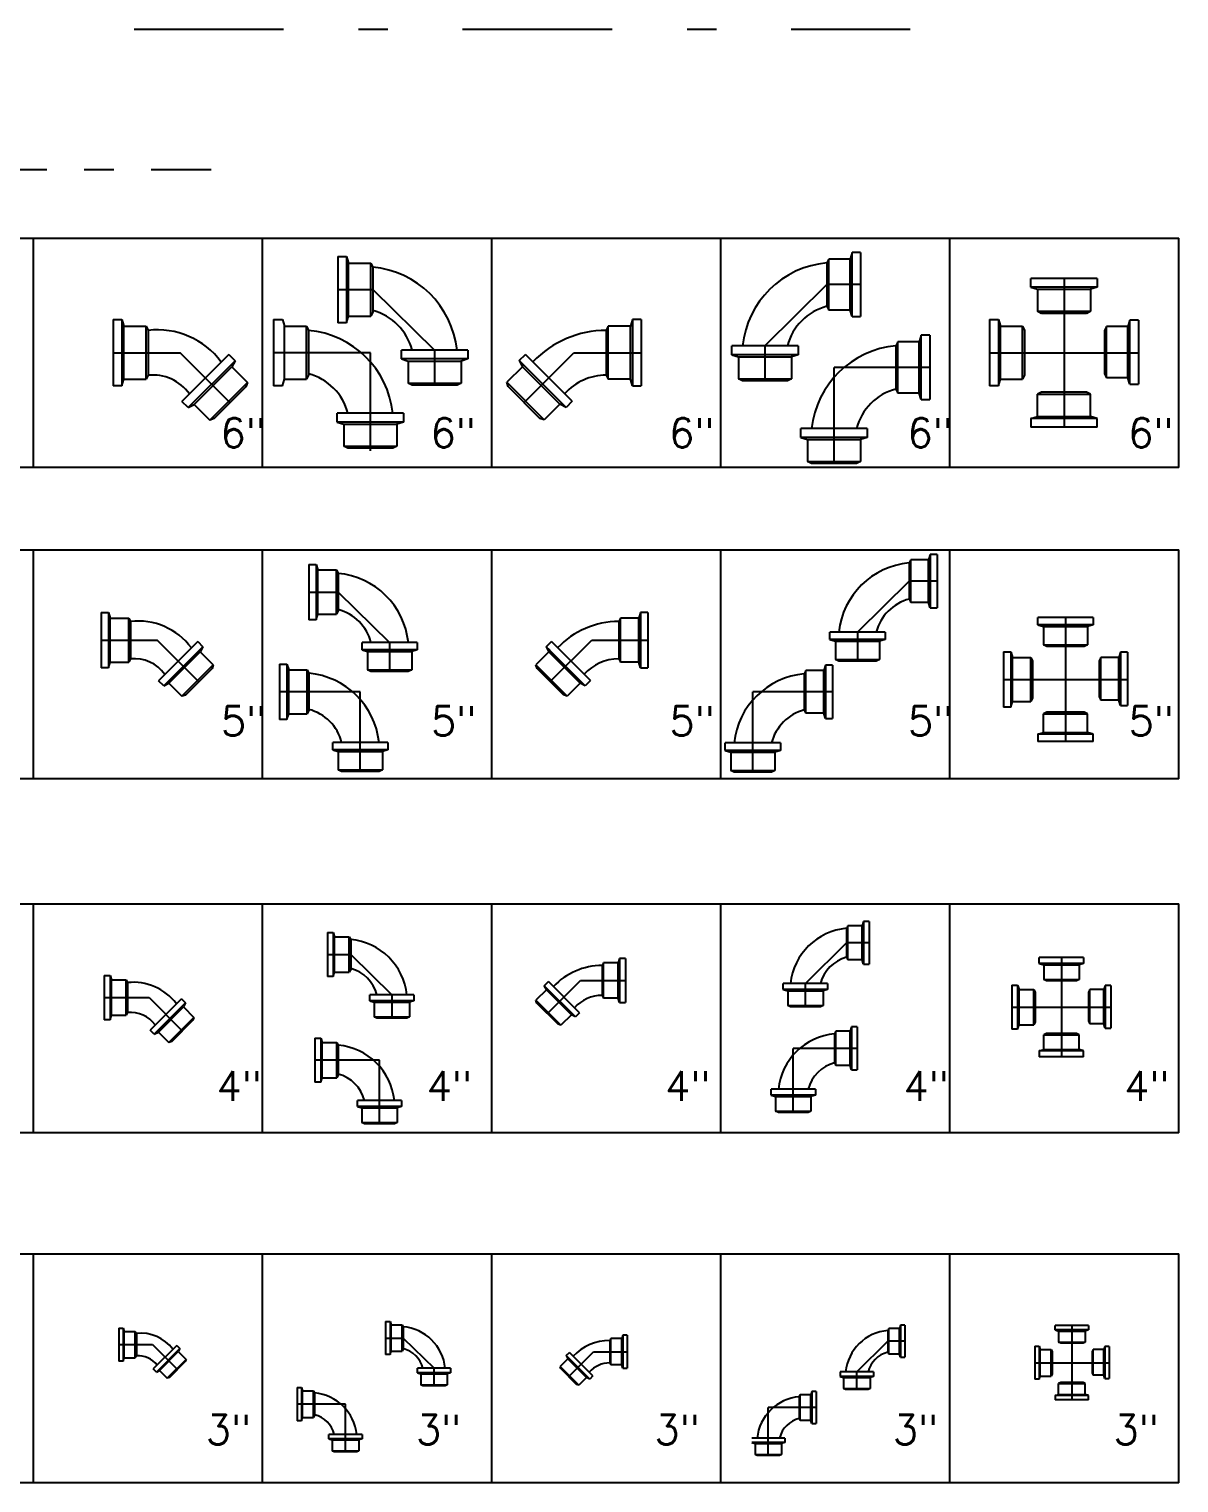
# Model space of a CAD drawing. Extents: x 530.3 to 538.4, y 765.8 to 776.
# Drawn here: x 534.541 to 538.447, y 771.044 to 775.981 of the extents above; entities that cross this region are included whole.
import ezdxf

# ---------------------------------------------------------------- set-up
doc = ezdxf.new("R2010")
doc.units = 0
for name, pattern in [('CENTERX2', [4, 2.5, -0.5, 0.5, -0.5]), ('DASHDOTX2', [50.8, 25.4, -12.7, 0, -12.7]), ('DASHED2', [0.375, 0.25, -0.125])]:
    doc.linetypes.add(name, pattern=pattern)
for name, color, linetype in [('00', 7, 'CONTINUOUS'), ('EJEX2', 41, 'CENTERX2'), ('S_V_BAJ_', 8, 'DASHED2'), ('TUBO', 122, 'CONTINUOUS')]:
    doc.layers.add(name, color=color, linetype=linetype)
doc.styles.add('ROMANS', font='romans')

msp = doc.modelspace()

# ---------------------------------------------------------------- linework, layer by layer
at = {"layer": 'EJEX2', "linetype": 'DASHDOTX2', "ltscale": 0.02}
for p, q in [((534.898, 775.981), (537.534, 775.981)), ((538.0565, 775.1343), (538.0565, 774.6289)), ((535.5898, 775.0961), (535.7086, 775.0961)), ((535.7086, 775.0961), (535.9186, 774.8906)), ((537.2508, 775.1131), (537.0408, 774.905)), ((537.3657, 775.1131), (537.2508, 775.1131)), ((534.8268, 774.8816), (535.0556, 774.8816)), ((535.0547, 774.8816), (535.2242, 774.7121)), ((535.7005, 774.8816), (535.3717, 774.8816)), ((535.7005, 774.5486), (535.7005, 774.8816)), ((535.9186, 774.8906), (535.9186, 774.7718)), ((536.2227, 774.7128), (536.3916, 774.8816)), ((536.3916, 774.8816), (536.6204, 774.8816)), ((537.0408, 774.905), (537.0408, 774.7862)), ((537.8038, 774.8816), (538.3092, 774.8816)), ((537.6004, 774.832), (537.2755, 774.832)), ((537.2755, 774.5121), (537.2755, 774.832)), ((537.5302, 774.1064), (537.3552, 773.9331)), ((537.6259, 774.1064), (537.5302, 774.1064)), ((535.492, 774.069), (535.591, 774.069)), ((535.591, 774.069), (535.766, 773.8977)), ((538.0613, 773.9829), (538.0613, 773.5618)), ((534.7866, 773.9055), (534.9773, 773.9055)), ((534.9765, 773.9055), (535.1178, 773.7643)), ((535.766, 773.8977), (535.766, 773.7987)), ((536.3116, 773.7648), (536.4523, 773.9055)), ((536.4523, 773.9055), (536.6429, 773.9055)), ((537.3552, 773.9331), (537.3552, 773.8341)), ((537.8507, 773.7723), (538.2719, 773.7723)), ((535.6664, 773.7299), (535.3924, 773.7299)), ((535.6664, 773.4596), (535.6664, 773.7299)), ((537.2701, 773.7299), (536.9994, 773.7299)), ((536.9994, 773.4632), (536.9994, 773.7299)), ((537.318, 772.8779), (537.178, 772.7392)), ((537.3946, 772.8779), (537.318, 772.8779)), ((535.5545, 772.8379), (535.6337, 772.8379)), ((535.6337, 772.8379), (535.7737, 772.7009)), ((538.0474, 772.8275), (538.0474, 772.4906)), ((536.302, 772.6373), (536.4146, 772.7498)), ((536.4146, 772.7498), (536.5671, 772.7498)), ((537.178, 772.66), (537.178, 772.7392)), ((534.7969, 772.6918), (534.9494, 772.6918)), ((534.9488, 772.6918), (535.0618, 772.5787)), ((535.7737, 772.7009), (535.7737, 772.6217)), ((537.8789, 772.6591), (538.2159, 772.6591)), ((537.3536, 772.5194), (537.137, 772.5194)), ((537.137, 772.3015), (537.137, 772.5194)), ((535.7314, 772.4795), (535.5122, 772.4795)), ((535.7314, 772.2632), (535.7314, 772.4795)), ((538.0831, 771.578), (538.0831, 771.3253)), ((535.7524, 771.5357), (535.8118, 771.5357)), ((535.8118, 771.5357), (535.9168, 771.433)), ((537.3528, 771.4205), (537.4578, 771.5245)), ((537.5152, 771.5245), (537.4578, 771.5245)), ((534.8464, 771.5132), (534.9608, 771.5132)), ((534.9603, 771.5132), (535.0451, 771.4285)), ((536.3742, 771.4047), (536.4586, 771.4891)), ((536.4586, 771.4891), (536.573, 771.4891)), ((535.9168, 771.3736), (535.9168, 771.433)), ((537.3528, 771.3611), (537.3528, 771.4205)), ((537.9567, 771.4516), (538.2094, 771.4516)), ((535.6162, 771.3109), (535.4518, 771.3109)), ((535.6162, 771.1487), (535.6162, 771.3109)), ((537.0521, 771.1362), (537.0521, 771.2996)), ((537.2146, 771.2996), (537.0521, 771.2996))]:
    msp.add_line(p, q, dxfattribs=at)
at = {"layer": 'EJEX2', "linetype": 'DASHDOTX2', "ltscale": 0.01}
msp.add_line((532.524, 775.504), (535.1601, 775.504), dxfattribs=at)
at = {"layer": 'S_V_BAJ_', "linetype": 'BYBLOCK', "ltscale": 0.36}
for p, q in [((531.4446, 775.2706), (538.4466, 775.2706)), ((534.5566, 774.4926), (534.5566, 775.2706)), ((535.3346, 774.4926), (535.3346, 775.2706)), ((536.1126, 774.4926), (536.1126, 775.2706)), ((536.8906, 774.4926), (536.8906, 775.2706)), ((537.6686, 774.4926), (537.6686, 775.2706)), ((538.4466, 774.4926), (538.4466, 775.2706)), ((538.4466, 774.4926), (531.4446, 774.4926)), ((531.4446, 774.2126), (538.4466, 774.2126)), ((534.5566, 773.4346), (534.5566, 774.2126)), ((535.3346, 773.4346), (535.3346, 774.2126)), ((536.1126, 773.4346), (536.1126, 774.2126)), ((536.8906, 773.4346), (536.8906, 774.2126)), ((537.6686, 773.4346), (537.6686, 774.2126)), ((538.4466, 773.4346), (538.4466, 774.2126)), ((538.4466, 773.4346), (531.4446, 773.4346)), ((531.4446, 773.0106), (538.4466, 773.0106)), ((534.5566, 772.2326), (534.5566, 773.0106)), ((535.3346, 772.2326), (535.3346, 773.0106)), ((536.1126, 772.2326), (536.1126, 773.0106)), ((536.8906, 772.2326), (536.8906, 773.0106)), ((537.6686, 772.2326), (537.6686, 773.0106)), ((538.4466, 772.2326), (538.4466, 773.0106)), ((538.4466, 772.2326), (531.4446, 772.2326)), ((531.4446, 771.8216), (538.4466, 771.8216)), ((534.5566, 771.0436), (534.5566, 771.8216)), ((535.3346, 771.0436), (535.3346, 771.8216)), ((536.1126, 771.0436), (536.1126, 771.8216)), ((536.8906, 771.0436), (536.8906, 771.8216)), ((537.6686, 771.0436), (537.6686, 771.8216)), ((538.4466, 771.0436), (538.4466, 771.8216)), ((538.4466, 771.0436), (531.4446, 771.0436))]:
    msp.add_line(p, q, dxfattribs=at)
at = {"layer": 'TUBO', "linetype": 'BYBLOCK', "ltscale": 0.36}
for p, q in [((535.5898, 775.2086), (535.6198, 775.2086)), ((535.5898, 775.2086), (535.5898, 774.9836)), ((535.6198, 775.2086), (535.6198, 774.9836)), ((535.6198, 775.2086), (535.6267, 775.1861)), ((535.6267, 775.1861), (535.7017, 775.1861)), ((535.6267, 775.0061), (535.6267, 775.1861)), ((535.7017, 775.1861), (535.7086, 775.1723)), ((535.7017, 775.0061), (535.7017, 775.1861)), ((537.2575, 775.2001), (537.2508, 775.1868)), ((537.2508, 775.1868), (537.2508, 775.0394)), ((537.33, 775.2001), (537.2575, 775.2001)), ((537.2575, 775.026), (537.2575, 775.2001)), ((537.3367, 775.2219), (537.33, 775.2001)), ((537.33, 775.026), (537.33, 775.2001)), ((537.3357, 775.2219), (537.3357, 775.0043)), ((537.3657, 775.2219), (537.3367, 775.2219)), ((537.3657, 775.2219), (537.3657, 775.0043)), ((535.7086, 775.1723), (535.7086, 775.0199)), ((537.944, 775.1043), (537.944, 775.1343)), ((538.169, 775.1343), (537.944, 775.1343)), ((538.169, 775.1343), (538.169, 775.1043)), ((538.169, 775.1043), (537.944, 775.1043)), ((537.944, 775.1043), (537.9665, 775.0974)), ((537.9665, 775.0974), (538.1465, 775.0974)), ((537.9665, 775.0974), (537.9665, 775.0224)), ((538.169, 775.1043), (538.1465, 775.0974)), ((538.1465, 775.0974), (538.1465, 775.0224)), ((537.2508, 775.0394), (537.2575, 775.026)), ((537.33, 775.026), (537.2575, 775.026)), ((537.3367, 775.0043), (537.33, 775.026)), ((534.8268, 774.9941), (534.8268, 774.7691)), ((534.8268, 774.9941), (534.8568, 774.9941)), ((534.8568, 774.9941), (534.8568, 774.7691)), ((534.8568, 774.9941), (534.8637, 774.9716)), ((535.3717, 774.9941), (535.4017, 774.9941)), ((535.3717, 774.9941), (535.3717, 774.7691)), ((535.4017, 774.9941), (535.4086, 774.9716)), ((535.6198, 774.9836), (535.5898, 774.9836)), ((535.6198, 774.9836), (535.6267, 775.0061)), ((535.6267, 775.0061), (535.7017, 775.0061)), ((535.7086, 775.0199), (535.7017, 775.0061)), ((536.5904, 774.9941), (536.5835, 774.9716)), ((536.5904, 774.9941), (536.5904, 774.7691)), ((536.6204, 774.9941), (536.5904, 774.9941)), ((536.6204, 774.9941), (536.6204, 774.7691)), ((537.3367, 775.0043), (537.3657, 775.0043)), ((537.8038, 774.9941), (537.8038, 774.7691)), ((537.8038, 774.9941), (537.8338, 774.9941)), ((537.8338, 774.9941), (537.8338, 774.7691)), ((537.8338, 774.9941), (537.8407, 774.9716)), ((537.9665, 775.0224), (538.1465, 775.0224)), ((537.9803, 775.0155), (537.9665, 775.0224)), ((538.1327, 775.0155), (537.9803, 775.0155)), ((538.1465, 775.0224), (538.1327, 775.0155)), ((538.2802, 774.9929), (538.2735, 774.9712)), ((538.2792, 774.9929), (538.2792, 774.7753)), ((538.3092, 774.9929), (538.2802, 774.9929)), ((538.3092, 774.9929), (538.3092, 774.7753)), ((534.8637, 774.7916), (534.8637, 774.9716)), ((534.8637, 774.9716), (534.9387, 774.9716)), ((534.9387, 774.7916), (534.9387, 774.9716)), ((534.9387, 774.9716), (534.9456, 774.9578)), ((534.9456, 774.9578), (534.9456, 774.8054)), ((535.4086, 774.9716), (535.4836, 774.9716)), ((535.4086, 774.7916), (535.4086, 774.9716)), ((535.4836, 774.9716), (535.4905, 774.9578)), ((535.4836, 774.7916), (535.4836, 774.9716)), ((535.4905, 774.9578), (535.4905, 774.8054)), ((536.5085, 774.9716), (536.5016, 774.9578)), ((536.5016, 774.9578), (536.5016, 774.8054)), ((536.5085, 774.7916), (536.5085, 774.9716)), ((536.5835, 774.9716), (536.5085, 774.9716)), ((536.5835, 774.7916), (536.5835, 774.9716)), ((537.5714, 774.9409), (537.5647, 774.9191)), ((537.5704, 774.9409), (537.5704, 774.7232)), ((537.6004, 774.9409), (537.5714, 774.9409)), ((537.6004, 774.9409), (537.6004, 774.7232)), ((537.8407, 774.7916), (537.8407, 774.9716)), ((537.8407, 774.9716), (537.9157, 774.9716)), ((537.9157, 774.7916), (537.9157, 774.9716)), ((537.9157, 774.9716), (537.9226, 774.9578)), ((537.9226, 774.9578), (537.9226, 774.8054)), ((538.201, 774.9712), (538.1943, 774.9578)), ((538.1943, 774.9578), (538.1943, 774.8104)), ((538.201, 774.7971), (538.201, 774.9712)), ((538.2735, 774.9712), (538.201, 774.9712)), ((538.2735, 774.7971), (538.2735, 774.9712)), ((535.8061, 774.8606), (535.8061, 774.8906)), ((536.0311, 774.8906), (535.8061, 774.8906)), ((536.0311, 774.8906), (536.0311, 774.8606)), ((536.9283, 774.875), (536.9283, 774.905)), ((537.1533, 774.905), (536.9283, 774.905)), ((537.1533, 774.905), (537.1533, 774.875)), ((537.4922, 774.9191), (537.4855, 774.9057)), ((537.4855, 774.9057), (537.4855, 774.7583)), ((537.5647, 774.9191), (537.4922, 774.9191)), ((537.4922, 774.745), (537.4922, 774.9191)), ((537.5647, 774.745), (537.5647, 774.9191)), ((535.2197, 774.876), (535.0602, 774.7165)), ((535.241, 774.8548), (535.0814, 774.6953)), ((535.1023, 774.7063), (535.2299, 774.8339)), ((535.2197, 774.876), (535.241, 774.8548)), ((535.241, 774.8548), (535.2299, 774.8339)), ((535.2299, 774.8339), (535.2831, 774.7808)), ((536.0311, 774.8606), (535.8061, 774.8606)), ((535.8061, 774.8606), (535.8286, 774.8537)), ((535.8286, 774.8537), (535.8286, 774.7787)), ((535.8286, 774.8537), (536.0086, 774.8537)), ((536.0311, 774.8606), (536.0086, 774.8537)), ((536.0086, 774.8537), (536.0086, 774.7787)), ((536.217, 774.8343), (536.164, 774.7813)), ((536.206, 774.8551), (536.2272, 774.8763)), ((536.3651, 774.696), (536.206, 774.8551)), ((536.206, 774.8551), (536.217, 774.8343)), ((536.217, 774.8343), (536.3443, 774.707)), ((536.3863, 774.7172), (536.2272, 774.8763)), ((537.1533, 774.875), (536.9283, 774.875)), ((536.9283, 774.875), (536.9508, 774.8681)), ((536.9508, 774.8681), (536.9508, 774.7931)), ((536.9508, 774.8681), (537.1308, 774.8681)), ((537.1533, 774.875), (537.1308, 774.8681)), ((537.1308, 774.8681), (537.1308, 774.7931)), ((534.8568, 774.7691), (534.8637, 774.7916)), ((534.8637, 774.7916), (534.9387, 774.7916)), ((534.9456, 774.8054), (534.9387, 774.7916)), ((535.1555, 774.6531), (535.2831, 774.7808)), ((535.2831, 774.7808), (535.2782, 774.7661)), ((535.4017, 774.7691), (535.4086, 774.7916)), ((535.4086, 774.7916), (535.4836, 774.7916)), ((535.4905, 774.8054), (535.4836, 774.7916)), ((535.8424, 774.7718), (535.8286, 774.7787)), ((535.8286, 774.7787), (536.0086, 774.7787)), ((536.0086, 774.7787), (535.9948, 774.7718)), ((536.164, 774.7813), (536.2913, 774.654)), ((536.1689, 774.7666), (536.164, 774.7813)), ((536.5016, 774.8054), (536.5085, 774.7916)), ((536.5835, 774.7916), (536.5085, 774.7916)), ((536.5904, 774.7691), (536.5835, 774.7916)), ((536.9646, 774.7862), (536.9508, 774.7931)), ((536.9508, 774.7931), (537.1308, 774.7931)), ((537.117, 774.7862), (536.9646, 774.7862)), ((537.1308, 774.7931), (537.117, 774.7862)), ((537.8338, 774.7691), (537.8407, 774.7916)), ((537.8407, 774.7916), (537.9157, 774.7916)), ((537.9226, 774.8054), (537.9157, 774.7916)), ((538.1943, 774.8104), (538.201, 774.7971)), ((538.2735, 774.7971), (538.201, 774.7971)), ((538.2802, 774.7753), (538.2735, 774.7971)), ((534.8568, 774.7691), (534.8268, 774.7691)), ((535.2782, 774.7661), (535.1702, 774.658)), ((535.4017, 774.7691), (535.3717, 774.7691)), ((535.9948, 774.7718), (535.8424, 774.7718)), ((536.2766, 774.6589), (536.1689, 774.7666)), ((536.5904, 774.7691), (536.6204, 774.7691)), ((537.4855, 774.7583), (537.4922, 774.745)), ((537.5647, 774.745), (537.4922, 774.745)), ((537.5714, 774.7232), (537.5647, 774.745)), ((537.8338, 774.7691), (537.8038, 774.7691)), ((537.9803, 774.7477), (537.9665, 774.7408)), ((537.9665, 774.6658), (537.9665, 774.7408)), ((537.9665, 774.7408), (538.1465, 774.7408)), ((538.1327, 774.7477), (537.9803, 774.7477)), ((538.1465, 774.7408), (538.1327, 774.7477)), ((538.1465, 774.6658), (538.1465, 774.7408)), ((538.2802, 774.7753), (538.3092, 774.7753)), ((535.0815, 774.6953), (535.0602, 774.7165)), ((535.0815, 774.6953), (535.1023, 774.7063)), ((535.1023, 774.7063), (535.1555, 774.6531)), ((536.3443, 774.707), (536.2913, 774.654)), ((536.3651, 774.696), (536.3443, 774.707)), ((536.3863, 774.7172), (536.3651, 774.696)), ((537.5714, 774.7232), (537.6004, 774.7232)), ((535.1702, 774.658), (535.1555, 774.6531)), ((535.813, 774.6761), (535.588, 774.6761)), ((535.588, 774.6461), (535.588, 774.6761)), ((535.813, 774.6461), (535.588, 774.6461)), ((535.588, 774.6461), (535.6105, 774.6392)), ((535.6105, 774.6392), (535.7905, 774.6392)), ((535.6105, 774.6392), (535.6105, 774.5642)), ((535.813, 774.6461), (535.7905, 774.6392)), ((535.7905, 774.6392), (535.7905, 774.5642)), ((535.813, 774.6761), (535.813, 774.6461)), ((536.2913, 774.654), (536.2766, 774.6589)), ((537.944, 774.6589), (537.9665, 774.6658)), ((538.169, 774.6589), (537.944, 774.6589)), ((537.944, 774.6589), (537.944, 774.6289)), ((537.9665, 774.6658), (538.1465, 774.6658)), ((538.169, 774.6589), (538.1465, 774.6658)), ((538.169, 774.6289), (538.169, 774.6589)), ((537.388, 774.624), (537.163, 774.624)), ((537.163, 774.594), (537.163, 774.624)), ((537.388, 774.594), (537.163, 774.594)), ((537.163, 774.594), (537.1855, 774.5871)), ((537.1855, 774.5871), (537.3655, 774.5871)), ((537.1855, 774.5871), (537.1855, 774.5121)), ((537.388, 774.594), (537.3655, 774.5871)), ((537.3655, 774.5871), (537.3655, 774.5121)), ((537.388, 774.624), (537.388, 774.594)), ((538.169, 774.6289), (537.944, 774.6289)), ((535.6105, 774.5642), (535.7905, 774.5642)), ((535.6243, 774.5573), (535.6105, 774.5642)), ((535.7767, 774.5573), (535.6243, 774.5573)), ((535.7905, 774.5642), (535.7767, 774.5573)), ((537.1855, 774.5121), (537.3655, 774.5121)), ((537.1993, 774.5052), (537.1855, 774.5121)), ((537.3517, 774.5052), (537.1993, 774.5052)), ((537.3655, 774.5121), (537.3517, 774.5052)), ((537.6018, 774.1971), (537.5962, 774.179)), ((537.6018, 774.1971), (537.6018, 774.0158)), ((537.6259, 774.1971), (537.6018, 774.1971)), ((537.6018, 774.1971), (537.6018, 774.179)), ((537.6259, 774.1971), (537.6259, 774.0158)), ((535.492, 774.1627), (535.517, 774.1627)), ((535.492, 774.1627), (535.492, 773.9752)), ((535.517, 774.1627), (535.517, 773.9752)), ((535.517, 774.1627), (535.517, 774.144)), ((535.517, 774.1627), (535.5227, 774.144)), ((535.5227, 773.994), (535.5227, 774.144)), ((535.5227, 774.144), (535.5852, 774.144)), ((535.5852, 773.994), (535.5852, 774.144)), ((535.5852, 774.144), (535.591, 774.1325)), ((537.5357, 774.179), (537.5302, 774.1679)), ((537.5302, 774.1679), (537.5302, 774.045)), ((537.5962, 774.179), (537.5357, 774.179)), ((537.5357, 774.0339), (537.5357, 774.179)), ((537.5962, 774.0339), (537.5962, 774.179)), ((535.591, 774.1325), (535.591, 774.0055)), ((537.5302, 774.045), (537.5357, 774.0339)), ((534.7866, 773.9993), (534.7866, 773.8118)), ((534.7866, 773.9993), (534.8116, 773.9993)), ((534.8116, 773.9993), (534.8116, 773.8118)), ((534.8116, 773.9993), (534.8174, 773.9805)), ((534.8116, 773.9993), (534.8116, 773.9805)), ((535.517, 773.994), (535.517, 773.9752)), ((535.517, 773.9752), (535.5227, 773.994)), ((535.5227, 773.994), (535.5852, 773.994)), ((535.591, 774.0055), (535.5852, 773.994)), ((536.6179, 773.9993), (536.6122, 773.9805)), ((536.6179, 773.9993), (536.6179, 773.8118)), ((536.6179, 773.9993), (536.6179, 773.9805)), ((536.6429, 773.9993), (536.6179, 773.9993)), ((536.6429, 773.9993), (536.6429, 773.8118)), ((537.5962, 774.0339), (537.5357, 774.0339)), ((537.6018, 774.0158), (537.5962, 774.0339)), ((537.6018, 774.0339), (537.6018, 774.0158)), ((537.6018, 774.0158), (537.6259, 774.0158)), ((534.8174, 773.8305), (534.8174, 773.9805)), ((534.8174, 773.9805), (534.8799, 773.9805)), ((534.8799, 773.8305), (534.8799, 773.9805)), ((534.8799, 773.9805), (534.8856, 773.969)), ((534.8856, 773.969), (534.8856, 773.842)), ((535.517, 773.9752), (535.492, 773.9752)), ((536.5497, 773.9805), (536.5439, 773.969)), ((536.5439, 773.969), (536.5439, 773.842)), ((536.5497, 773.8305), (536.5497, 773.9805)), ((536.6122, 773.9805), (536.5497, 773.9805)), ((536.6122, 773.8305), (536.6122, 773.9805)), ((538.1551, 773.9829), (537.9676, 773.9829)), ((537.9676, 773.9579), (537.9676, 773.9829)), ((537.9676, 773.9579), (537.9863, 773.9522)), ((537.9863, 773.9579), (537.9676, 773.9579)), ((538.1551, 773.9579), (537.9676, 773.9579)), ((537.9863, 773.9522), (537.9863, 773.8897)), ((537.9863, 773.9522), (538.1363, 773.9522)), ((538.1551, 773.9579), (538.1363, 773.9522)), ((538.1551, 773.9579), (538.1363, 773.9579)), ((538.1363, 773.9522), (538.1363, 773.8897)), ((538.1551, 773.9829), (538.1551, 773.9579)), ((535.1141, 773.9009), (534.9812, 773.768)), ((535.1141, 773.9009), (535.1318, 773.8832)), ((535.6722, 773.8727), (535.6722, 773.8977)), ((535.8597, 773.8977), (535.6722, 773.8977)), ((535.8597, 773.8977), (535.8597, 773.8727)), ((536.2976, 773.8834), (536.3153, 773.9011)), ((536.4478, 773.7685), (536.3153, 773.9011)), ((537.4489, 773.9331), (537.2614, 773.9331)), ((537.2614, 773.9081), (537.2614, 773.9331)), ((537.4489, 773.9081), (537.2614, 773.9081)), ((537.2614, 773.9081), (537.2802, 773.9023)), ((537.2802, 773.9081), (537.2614, 773.9081)), ((537.2802, 773.9023), (537.2802, 773.8398)), ((537.2802, 773.9023), (537.4302, 773.9023)), ((537.4489, 773.9081), (537.4302, 773.9023)), ((537.4489, 773.9081), (537.4302, 773.9081)), ((537.4302, 773.9023), (537.4302, 773.8398)), ((537.4489, 773.9331), (537.4489, 773.9081)), ((537.9978, 773.8839), (537.9863, 773.8897)), ((537.9863, 773.8897), (538.1363, 773.8897)), ((538.1363, 773.8897), (538.1248, 773.8839)), ((534.8856, 773.842), (534.8799, 773.8305)), ((534.9989, 773.7502), (535.1318, 773.8832)), ((535.0162, 773.7595), (535.1226, 773.8658)), ((535.1318, 773.8832), (535.1226, 773.8658)), ((535.1226, 773.8658), (535.1669, 773.8215)), ((535.6722, 773.8727), (535.691, 773.8669)), ((535.691, 773.8727), (535.6722, 773.8727)), ((535.8597, 773.8727), (535.6722, 773.8727)), ((535.691, 773.8669), (535.691, 773.8044)), ((535.691, 773.8669), (535.841, 773.8669)), ((535.8597, 773.8727), (535.841, 773.8669)), ((535.8597, 773.8727), (535.841, 773.8727)), ((535.841, 773.8669), (535.841, 773.8044)), ((536.3068, 773.8661), (536.2626, 773.8219)), ((536.4302, 773.7509), (536.2976, 773.8834)), ((536.3108, 773.8702), (536.2976, 773.8834)), ((536.2976, 773.8834), (536.3068, 773.8661)), ((536.3068, 773.8661), (536.4128, 773.7601)), ((536.5439, 773.842), (536.5497, 773.8305)), ((537.2802, 773.8398), (537.4302, 773.8398)), ((537.2917, 773.8341), (537.2802, 773.8398)), ((537.4302, 773.8398), (537.4187, 773.8341)), ((537.8507, 773.8661), (537.8757, 773.8661)), ((537.8507, 773.8661), (537.8507, 773.6786)), ((537.8757, 773.8661), (537.8757, 773.6786)), ((537.8757, 773.8661), (537.8757, 773.8473)), ((537.8757, 773.8661), (537.8815, 773.8473)), ((537.8815, 773.6973), (537.8815, 773.8473)), ((537.8815, 773.8473), (537.944, 773.8473)), ((537.944, 773.6973), (537.944, 773.8473)), ((537.944, 773.8473), (537.9497, 773.8358)), ((538.1248, 773.8839), (537.9978, 773.8839)), ((538.1817, 773.847), (538.1761, 773.8358)), ((538.2422, 773.847), (538.1817, 773.847)), ((538.1817, 773.7019), (538.1817, 773.847)), ((538.2477, 773.8651), (538.2422, 773.847)), ((538.2422, 773.7019), (538.2422, 773.847)), ((538.2477, 773.8651), (538.2477, 773.6838)), ((538.2719, 773.8651), (538.2477, 773.8651)), ((538.2477, 773.8651), (538.2477, 773.847)), ((538.2719, 773.8651), (538.2719, 773.6838)), ((534.8116, 773.8118), (534.7866, 773.8118)), ((534.8116, 773.8118), (534.8174, 773.8305)), ((534.8116, 773.8305), (534.8116, 773.8118)), ((534.8174, 773.8305), (534.8799, 773.8305)), ((535.0606, 773.7152), (535.1669, 773.8215)), ((535.1628, 773.8093), (535.0728, 773.7192)), ((535.1669, 773.8215), (535.1628, 773.8093)), ((535.3924, 773.8236), (535.3924, 773.6361)), ((535.3924, 773.8236), (535.4174, 773.8236)), ((535.4174, 773.8236), (535.4232, 773.8049)), ((535.4174, 773.8236), (535.4174, 773.8049)), ((535.4174, 773.8236), (535.4174, 773.6361)), ((535.4232, 773.8049), (535.4857, 773.8049)), ((535.4232, 773.6549), (535.4232, 773.8049)), ((535.4857, 773.8049), (535.4914, 773.7934)), ((535.4857, 773.6549), (535.4857, 773.8049)), ((535.4914, 773.7934), (535.4914, 773.6664)), ((535.7025, 773.7987), (535.691, 773.8044)), ((535.691, 773.8044), (535.841, 773.8044)), ((535.8295, 773.7987), (535.7025, 773.7987)), ((535.841, 773.8044), (535.8295, 773.7987)), ((536.2626, 773.8219), (536.3687, 773.7159)), ((536.2667, 773.8097), (536.2626, 773.8219)), ((536.3565, 773.7199), (536.2667, 773.8097)), ((536.6122, 773.8305), (536.5497, 773.8305)), ((536.6179, 773.8118), (536.6122, 773.8305)), ((536.6179, 773.8305), (536.6179, 773.8118)), ((536.6179, 773.8118), (536.6429, 773.8118)), ((537.1799, 773.8024), (537.1744, 773.7913)), ((537.1744, 773.7913), (537.1744, 773.6684)), ((537.2404, 773.8024), (537.1799, 773.8024)), ((537.1799, 773.6573), (537.1799, 773.8024)), ((537.246, 773.8205), (537.2404, 773.8024)), ((537.2404, 773.6573), (537.2404, 773.8024)), ((537.246, 773.8205), (537.246, 773.6392)), ((537.2701, 773.8205), (537.246, 773.8205)), ((537.246, 773.8205), (537.246, 773.8024)), ((537.2701, 773.8205), (537.2701, 773.6392)), ((537.4187, 773.8341), (537.2917, 773.8341)), ((537.9497, 773.8358), (537.9497, 773.7088)), ((538.1761, 773.8358), (538.1761, 773.713)), ((534.9989, 773.7502), (534.9812, 773.768)), ((534.9989, 773.7502), (535.0162, 773.7595)), ((535.0162, 773.7595), (535.0606, 773.7152)), ((536.4128, 773.7601), (536.3687, 773.7159)), ((536.4302, 773.7509), (536.4128, 773.7601)), ((536.4478, 773.7685), (536.4302, 773.7509)), ((535.0728, 773.7192), (535.0606, 773.7152)), ((536.3687, 773.7159), (536.3565, 773.7199)), ((537.8757, 773.6973), (537.8757, 773.6786)), ((537.8757, 773.6786), (537.8815, 773.6973)), ((537.8815, 773.6973), (537.944, 773.6973)), ((537.9497, 773.7088), (537.944, 773.6973)), ((538.1761, 773.713), (538.1817, 773.7019)), ((538.2422, 773.7019), (538.1817, 773.7019)), ((538.2477, 773.6838), (538.2422, 773.7019)), ((538.2477, 773.7019), (538.2477, 773.6838)), ((535.4174, 773.6361), (535.4232, 773.6549)), ((535.4174, 773.6549), (535.4174, 773.6361)), ((535.4232, 773.6549), (535.4857, 773.6549)), ((535.4914, 773.6664), (535.4857, 773.6549)), ((537.1744, 773.6684), (537.1799, 773.6573)), ((537.2404, 773.6573), (537.1799, 773.6573)), ((537.246, 773.6392), (537.2404, 773.6573)), ((537.246, 773.6573), (537.246, 773.6392)), ((537.8757, 773.6786), (537.8507, 773.6786)), ((537.9978, 773.6608), (537.9863, 773.655)), ((537.9863, 773.655), (538.1363, 773.655)), ((537.9863, 773.5925), (537.9863, 773.655)), ((538.1248, 773.6608), (537.9978, 773.6608)), ((538.1363, 773.655), (538.1248, 773.6608)), ((538.1363, 773.5925), (538.1363, 773.655)), ((538.2477, 773.6838), (538.2719, 773.6838)), ((535.4174, 773.6361), (535.3924, 773.6361)), ((537.246, 773.6392), (537.2701, 773.6392)), ((535.7602, 773.5586), (535.5727, 773.5586)), ((535.5727, 773.5336), (535.5727, 773.5586)), ((535.7602, 773.5586), (535.7602, 773.5336)), ((537.0931, 773.5565), (536.9056, 773.5565)), ((536.9056, 773.5315), (536.9056, 773.5565)), ((537.0931, 773.5565), (537.0931, 773.5315)), ((537.9676, 773.5868), (537.9863, 773.5925)), ((537.9863, 773.5868), (537.9676, 773.5868)), ((537.9676, 773.5868), (537.9676, 773.5618)), ((538.1551, 773.5868), (537.9676, 773.5868)), ((538.1551, 773.5618), (537.9676, 773.5618)), ((537.9863, 773.5925), (538.1363, 773.5925)), ((538.1551, 773.5868), (538.1363, 773.5925)), ((538.1551, 773.5868), (538.1363, 773.5868)), ((538.1551, 773.5618), (538.1551, 773.5868)), ((535.7602, 773.5336), (535.5727, 773.5336)), ((535.5914, 773.5336), (535.5727, 773.5336)), ((535.5727, 773.5336), (535.5914, 773.5278)), ((535.5914, 773.5278), (535.7414, 773.5278)), ((535.5914, 773.5278), (535.5914, 773.4653)), ((535.7602, 773.5336), (535.7414, 773.5336)), ((535.7602, 773.5336), (535.7414, 773.5278)), ((535.7414, 773.5278), (535.7414, 773.4653)), ((536.9056, 773.5315), (536.9244, 773.5257)), ((536.9244, 773.5315), (536.9056, 773.5315)), ((537.0931, 773.5315), (536.9056, 773.5315)), ((536.9244, 773.5257), (537.0744, 773.5257)), ((536.9244, 773.5257), (536.9244, 773.4632)), ((537.0931, 773.5315), (537.0744, 773.5257)), ((537.0931, 773.5315), (537.0744, 773.5315)), ((537.0744, 773.5257), (537.0744, 773.4632)), ((535.5914, 773.4653), (535.7414, 773.4653)), ((535.6029, 773.4596), (535.5914, 773.4653)), ((535.7299, 773.4596), (535.6029, 773.4596)), ((535.7414, 773.4653), (535.7299, 773.4596)), ((536.9359, 773.4575), (536.9244, 773.4632)), ((536.9244, 773.4632), (537.0744, 773.4632)), ((537.0629, 773.4575), (536.9359, 773.4575)), ((537.0744, 773.4632), (537.0629, 773.4575)), ((535.5545, 772.9129), (535.5745, 772.9129)), ((535.5545, 772.9129), (535.5545, 772.7629)), ((535.5745, 772.9129), (535.5745, 772.7629)), ((535.5745, 772.9129), (535.5745, 772.8979)), ((535.5745, 772.9129), (535.5791, 772.8979)), ((537.3224, 772.9359), (537.318, 772.927)), ((537.318, 772.927), (537.318, 772.8287)), ((537.3708, 772.9359), (537.3224, 772.9359)), ((537.3224, 772.8198), (537.3224, 772.9359)), ((537.3753, 772.9504), (537.3708, 772.9359)), ((537.3708, 772.8198), (537.3708, 772.9359)), ((537.3753, 772.9504), (537.3753, 772.9359)), ((537.3946, 772.9504), (537.3753, 772.9504)), ((537.3753, 772.9504), (537.3753, 772.8053)), ((537.3946, 772.9504), (537.3946, 772.8053)), ((535.5791, 772.7779), (535.5791, 772.8979)), ((535.5791, 772.8979), (535.6291, 772.8979)), ((535.6291, 772.7779), (535.6291, 772.8979)), ((535.6291, 772.8979), (535.6337, 772.8887)), ((535.6337, 772.8887), (535.6337, 772.7871)), ((536.4925, 772.8098), (536.4879, 772.8006)), ((536.5425, 772.8098), (536.4925, 772.8098)), ((536.4925, 772.6898), (536.4925, 772.8098)), ((536.5471, 772.8248), (536.5425, 772.8098)), ((536.5425, 772.6898), (536.5425, 772.8098)), ((536.5471, 772.8248), (536.5471, 772.8098)), ((536.5671, 772.8248), (536.5471, 772.8248)), ((536.5471, 772.8248), (536.5471, 772.6748)), ((536.5671, 772.8248), (536.5671, 772.6748)), ((537.318, 772.8287), (537.3224, 772.8198)), ((537.3708, 772.8198), (537.3224, 772.8198)), ((537.3753, 772.8053), (537.3708, 772.8198)), ((537.3753, 772.8198), (537.3753, 772.8053)), ((537.3753, 772.8053), (537.3946, 772.8053)), ((538.1224, 772.8275), (537.9724, 772.8275)), ((537.9724, 772.8075), (537.9724, 772.8275)), ((537.9724, 772.8075), (537.9874, 772.8029)), ((537.9874, 772.8075), (537.9724, 772.8075)), ((538.1224, 772.8075), (537.9724, 772.8075)), ((537.9874, 772.8029), (537.9874, 772.7529)), ((537.9874, 772.8029), (538.1074, 772.8029)), ((538.1224, 772.8075), (538.1074, 772.8029)), ((538.1224, 772.8075), (538.1074, 772.8075)), ((538.1074, 772.8029), (538.1074, 772.7529)), ((538.1224, 772.8275), (538.1224, 772.8075)), ((534.7969, 772.7668), (534.7969, 772.6168)), ((534.7969, 772.7668), (534.8169, 772.7668)), ((534.8169, 772.7668), (534.8215, 772.7518)), ((534.8169, 772.7668), (534.8169, 772.7518)), ((534.8169, 772.7668), (534.8169, 772.6168)), ((535.5745, 772.7629), (535.5545, 772.7629)), ((535.5745, 772.7779), (535.5745, 772.7629)), ((535.5745, 772.7629), (535.5791, 772.7779)), ((535.5791, 772.7779), (535.6291, 772.7779)), ((535.6337, 772.7871), (535.6291, 772.7779)), ((536.4879, 772.8006), (536.4879, 772.699)), ((534.8215, 772.7518), (534.8715, 772.7518)), ((534.8215, 772.6318), (534.8215, 772.7518)), ((534.8715, 772.7518), (534.8761, 772.7426)), ((534.8715, 772.6318), (534.8715, 772.7518)), ((534.8761, 772.7426), (534.8761, 772.641)), ((536.2982, 772.7183), (536.2629, 772.6829)), ((536.2909, 772.7322), (536.305, 772.7463)), ((536.3969, 772.6261), (536.2909, 772.7322)), ((536.3015, 772.7215), (536.2909, 772.7322)), ((536.2909, 772.7322), (536.2982, 772.7183)), ((536.2982, 772.7183), (536.3831, 772.6334)), ((536.4111, 772.6402), (536.305, 772.7463)), ((537.103, 772.7192), (537.103, 772.7392)), ((537.253, 772.7392), (537.103, 772.7392)), ((537.253, 772.7192), (537.103, 772.7192)), ((537.118, 772.7192), (537.103, 772.7192)), ((537.103, 772.7192), (537.118, 772.7146)), ((537.118, 772.7146), (537.238, 772.7146)), ((537.118, 772.7146), (537.118, 772.6646)), ((537.253, 772.7192), (537.238, 772.7192)), ((537.253, 772.7192), (537.238, 772.7146)), ((537.238, 772.7146), (537.238, 772.6646)), ((537.253, 772.7392), (537.253, 772.7192)), ((537.8789, 772.7341), (537.8989, 772.7341)), ((537.8789, 772.7341), (537.8789, 772.5841)), ((537.8989, 772.7341), (537.8989, 772.5841)), ((537.8989, 772.7341), (537.8989, 772.7191)), ((537.8989, 772.7341), (537.9035, 772.7191)), ((537.9035, 772.5991), (537.9035, 772.7191)), ((537.9035, 772.7191), (537.9535, 772.7191)), ((537.9535, 772.5991), (537.9535, 772.7191)), ((537.9535, 772.7191), (537.9581, 772.7099)), ((537.9581, 772.7099), (537.9581, 772.6083)), ((537.9966, 772.7483), (537.9874, 772.7529)), ((537.9874, 772.7529), (538.1074, 772.7529)), ((538.0982, 772.7483), (537.9966, 772.7483)), ((538.1074, 772.7529), (538.0982, 772.7483)), ((538.1437, 772.7188), (538.1393, 772.7099)), ((538.1393, 772.7099), (538.1393, 772.6116)), ((538.1921, 772.7188), (538.1437, 772.7188)), ((538.1437, 772.6027), (538.1437, 772.7188)), ((538.1965, 772.7333), (538.1921, 772.7188)), ((538.1921, 772.6027), (538.1921, 772.7188)), ((538.1965, 772.7333), (538.1965, 772.5882)), ((538.2159, 772.7333), (538.1965, 772.7333)), ((538.1965, 772.7333), (538.1965, 772.7188)), ((538.2159, 772.7333), (538.2159, 772.5882)), ((535.0588, 772.688), (534.9525, 772.5817)), ((534.9666, 772.5675), (535.073, 772.6739)), ((534.9805, 772.5749), (535.0656, 772.66)), ((535.0588, 772.688), (535.073, 772.6739)), ((535.073, 772.6739), (535.0656, 772.66)), ((535.0656, 772.66), (535.1011, 772.6245)), ((535.8487, 772.7009), (535.6987, 772.7009)), ((535.6987, 772.6809), (535.6987, 772.7009)), ((535.6987, 772.6809), (535.7137, 772.6763)), ((535.7137, 772.6809), (535.6987, 772.6809)), ((535.8487, 772.6809), (535.6987, 772.6809)), ((535.7137, 772.6763), (535.7137, 772.6263)), ((535.7137, 772.6763), (535.8337, 772.6763)), ((535.8487, 772.6809), (535.8337, 772.6763)), ((535.8487, 772.6809), (535.8337, 772.6809)), ((535.8337, 772.6763), (535.8337, 772.6263)), ((535.8487, 772.7009), (535.8487, 772.6809)), ((536.2629, 772.6829), (536.3477, 772.5981)), ((536.2661, 772.6732), (536.2629, 772.6829)), ((536.338, 772.6013), (536.2661, 772.6732)), ((536.4879, 772.699), (536.4925, 772.6898)), ((536.5425, 772.6898), (536.4925, 772.6898)), ((536.5471, 772.6748), (536.5425, 772.6898)), ((536.5471, 772.6898), (536.5471, 772.6748)), ((536.5471, 772.6748), (536.5671, 772.6748)), ((537.118, 772.6646), (537.238, 772.6646)), ((537.1272, 772.66), (537.118, 772.6646)), ((537.2288, 772.66), (537.1272, 772.66)), ((537.238, 772.6646), (537.2288, 772.66)), ((534.8169, 772.6168), (534.7969, 772.6168)), ((534.8169, 772.6168), (534.8215, 772.6318)), ((534.8169, 772.6318), (534.8169, 772.6168)), ((534.8215, 772.6318), (534.8715, 772.6318)), ((534.8761, 772.641), (534.8715, 772.6318)), ((535.016, 772.5394), (535.1011, 772.6245)), ((535.0978, 772.6147), (535.0258, 772.5427)), ((535.1011, 772.6245), (535.0978, 772.6147)), ((535.7229, 772.6217), (535.7137, 772.6263)), ((535.7137, 772.6263), (535.8337, 772.6263)), ((535.8245, 772.6217), (535.7229, 772.6217)), ((535.8337, 772.6263), (535.8245, 772.6217)), ((536.3831, 772.6334), (536.3477, 772.5981)), ((536.3969, 772.6261), (536.3831, 772.6334)), ((536.4111, 772.6402), (536.3969, 772.6261)), ((537.9581, 772.6083), (537.9535, 772.5991)), ((538.1393, 772.6116), (538.1437, 772.6027)), ((534.9666, 772.5675), (534.9525, 772.5817)), ((534.9666, 772.5675), (534.9805, 772.5749)), ((534.9805, 772.5749), (535.016, 772.5394)), ((536.3477, 772.5981), (536.338, 772.6013)), ((537.2814, 772.5775), (537.277, 772.5686)), ((537.277, 772.5686), (537.277, 772.4703)), ((537.2814, 772.4614), (537.2814, 772.5775)), ((537.3298, 772.5775), (537.2814, 772.5775)), ((537.3342, 772.592), (537.3298, 772.5775)), ((537.3298, 772.4614), (537.3298, 772.5775)), ((537.3536, 772.592), (537.3342, 772.592)), ((537.3342, 772.592), (537.3342, 772.4469)), ((537.3342, 772.592), (537.3342, 772.5775)), ((537.3536, 772.592), (537.3536, 772.4469)), ((537.8989, 772.5841), (537.8789, 772.5841)), ((537.8989, 772.5991), (537.8989, 772.5841)), ((537.8989, 772.5841), (537.9035, 772.5991)), ((537.9035, 772.5991), (537.9535, 772.5991)), ((537.9966, 772.5698), (537.9874, 772.5652)), ((537.9874, 772.5152), (537.9874, 772.5652)), ((537.9874, 772.5652), (538.1074, 772.5652)), ((538.0982, 772.5698), (537.9966, 772.5698)), ((538.1074, 772.5652), (538.0982, 772.5698)), ((538.1074, 772.5152), (538.1074, 772.5652)), ((538.1921, 772.6027), (538.1437, 772.6027)), ((538.1965, 772.5882), (538.1921, 772.6027)), ((538.1965, 772.6027), (538.1965, 772.5882)), ((538.1965, 772.5882), (538.2159, 772.5882)), ((535.0258, 772.5427), (535.016, 772.5394)), ((535.5122, 772.5545), (535.5122, 772.4045)), ((535.5122, 772.5545), (535.5322, 772.5545)), ((535.5322, 772.5545), (535.5322, 772.4045)), ((535.5322, 772.5545), (535.5322, 772.5395)), ((535.5322, 772.5545), (535.5368, 772.5395)), ((535.5368, 772.4195), (535.5368, 772.5395)), ((535.5368, 772.5395), (535.5868, 772.5395)), ((535.5868, 772.4195), (535.5868, 772.5395)), ((535.5868, 772.5395), (535.5914, 772.5303)), ((535.5914, 772.5303), (535.5914, 772.4287)), ((537.9724, 772.5106), (537.9874, 772.5152)), ((537.9874, 772.5106), (537.9724, 772.5106)), ((537.9724, 772.5106), (537.9724, 772.4906)), ((538.1224, 772.5106), (537.9724, 772.5106)), ((537.9874, 772.5152), (538.1074, 772.5152)), ((538.1224, 772.5106), (538.1074, 772.5152)), ((538.1224, 772.5106), (538.1074, 772.5106)), ((538.1224, 772.4906), (538.1224, 772.5106)), ((537.277, 772.4703), (537.2814, 772.4614)), ((537.3298, 772.4614), (537.2814, 772.4614)), ((537.3342, 772.4469), (537.3298, 772.4614)), ((537.3342, 772.4614), (537.3342, 772.4469)), ((538.1224, 772.4906), (537.9724, 772.4906)), ((535.5322, 772.4195), (535.5322, 772.4045)), ((535.5322, 772.4045), (535.5368, 772.4195)), ((535.5368, 772.4195), (535.5868, 772.4195)), ((535.5914, 772.4287), (535.5868, 772.4195)), ((537.3342, 772.4469), (537.3536, 772.4469)), ((535.5322, 772.4045), (535.5122, 772.4045)), ((537.062, 772.3607), (537.062, 772.3807)), ((537.212, 772.3807), (537.062, 772.3807)), ((537.212, 772.3607), (537.062, 772.3607)), ((537.077, 772.3607), (537.062, 772.3607)), ((537.062, 772.3607), (537.077, 772.3561)), ((537.212, 772.3607), (537.197, 772.3607)), ((537.212, 772.3607), (537.197, 772.3561)), ((537.212, 772.3807), (537.212, 772.3607)), ((535.8064, 772.3424), (535.6564, 772.3424)), ((535.6564, 772.3224), (535.6564, 772.3424)), ((535.6564, 772.3224), (535.6714, 772.3178)), ((535.6714, 772.3224), (535.6564, 772.3224)), ((535.8064, 772.3224), (535.6564, 772.3224)), ((535.6714, 772.3178), (535.6714, 772.2678)), ((535.6714, 772.3178), (535.7914, 772.3178)), ((535.8064, 772.3224), (535.7914, 772.3178)), ((535.8064, 772.3224), (535.7914, 772.3224)), ((535.7914, 772.3178), (535.7914, 772.2678)), ((535.8064, 772.3424), (535.8064, 772.3224)), ((537.077, 772.3561), (537.197, 772.3561)), ((537.077, 772.3561), (537.077, 772.3061)), ((537.197, 772.3561), (537.197, 772.3061)), ((535.6806, 772.2632), (535.6714, 772.2678)), ((535.6714, 772.2678), (535.7914, 772.2678)), ((535.7822, 772.2632), (535.6806, 772.2632)), ((535.7914, 772.2678), (535.7822, 772.2632)), ((537.077, 772.3061), (537.197, 772.3061)), ((537.0862, 772.3015), (537.077, 772.3061)), ((537.1878, 772.3015), (537.0862, 772.3015)), ((537.197, 772.3061), (537.1878, 772.3015)), ((534.8464, 771.5695), (534.8464, 771.457)), ((534.8464, 771.5695), (534.8614, 771.5695)), ((534.8614, 771.5695), (534.8614, 771.457)), ((534.8614, 771.5695), (534.8648, 771.5582)), ((534.8614, 771.5695), (534.8614, 771.5582)), ((535.7524, 771.592), (535.7524, 771.4795)), ((535.7524, 771.592), (535.7674, 771.592)), ((535.7674, 771.592), (535.7674, 771.4795)), ((535.7674, 771.592), (535.7674, 771.5807)), ((535.7674, 771.592), (535.7709, 771.5807)), ((535.7709, 771.4907), (535.7709, 771.5807)), ((535.7709, 771.5807), (535.8084, 771.5807)), ((535.8084, 771.4907), (535.8084, 771.5807)), ((535.8084, 771.5807), (535.8118, 771.5738)), ((535.8118, 771.5738), (535.8118, 771.4976)), ((537.5007, 771.5789), (537.4974, 771.568)), ((537.5007, 771.5789), (537.5007, 771.4701)), ((537.5007, 771.5789), (537.5007, 771.568)), ((537.5152, 771.5789), (537.5007, 771.5789)), ((537.5152, 771.5789), (537.5152, 771.4701)), ((538.1393, 771.578), (538.0268, 771.578)), ((538.0268, 771.563), (538.0268, 771.578)), ((538.1393, 771.578), (538.1393, 771.563)), ((534.8648, 771.4682), (534.8648, 771.5582)), ((534.8648, 771.5582), (534.9023, 771.5582)), ((534.9023, 771.4682), (534.9023, 771.5582)), ((534.9023, 771.5582), (534.9058, 771.5513)), ((534.9058, 771.5513), (534.9058, 771.4751)), ((536.5171, 771.5341), (536.5136, 771.5272)), ((536.5136, 771.5272), (536.5136, 771.451)), ((536.5171, 771.4441), (536.5171, 771.5341)), ((536.5546, 771.5341), (536.5171, 771.5341)), ((536.558, 771.5454), (536.5546, 771.5341)), ((536.5546, 771.4441), (536.5546, 771.5341)), ((536.558, 771.5454), (536.558, 771.4329)), ((536.558, 771.5454), (536.558, 771.5341)), ((536.573, 771.5454), (536.558, 771.5454)), ((536.573, 771.5454), (536.573, 771.4329)), ((537.4611, 771.568), (537.4578, 771.5613)), ((537.4578, 771.5613), (537.4578, 771.4876)), ((537.4611, 771.481), (537.4611, 771.568)), ((537.4974, 771.568), (537.4611, 771.568)), ((537.4974, 771.481), (537.4974, 771.568)), ((538.0268, 771.563), (538.0381, 771.5595)), ((538.0381, 771.563), (538.0268, 771.563)), ((538.1393, 771.563), (538.0268, 771.563)), ((538.0381, 771.5595), (538.0381, 771.522)), ((538.0381, 771.5595), (538.1281, 771.5595)), ((538.045, 771.5186), (538.0381, 771.522)), ((538.0381, 771.522), (538.1281, 771.522)), ((538.1281, 771.522), (538.1212, 771.5186)), ((538.1393, 771.563), (538.1281, 771.5595)), ((538.1393, 771.563), (538.1281, 771.563)), ((538.1281, 771.5595), (538.1281, 771.522)), ((534.9058, 771.4751), (534.9023, 771.4682)), ((535.0429, 771.5105), (534.9631, 771.4307)), ((534.9737, 771.4201), (535.0535, 771.4998)), ((534.9842, 771.4256), (535.048, 771.4894)), ((535.0429, 771.5105), (535.0535, 771.4998)), ((535.0535, 771.4998), (535.048, 771.4894)), ((535.048, 771.4894), (535.0746, 771.4628)), ((535.7674, 771.4795), (535.7524, 771.4795)), ((535.7674, 771.4907), (535.7674, 771.4795)), ((535.7674, 771.4795), (535.7709, 771.4907)), ((535.7709, 771.4907), (535.8084, 771.4907)), ((535.8118, 771.4976), (535.8084, 771.4907)), ((536.3658, 771.4758), (536.3764, 771.4865)), ((536.4454, 771.3963), (536.3658, 771.4758)), ((536.3738, 771.4679), (536.3658, 771.4758)), ((536.3658, 771.4758), (536.3713, 771.4655)), ((536.456, 771.4069), (536.3764, 771.4865)), ((537.4578, 771.4876), (537.4611, 771.481)), ((537.4974, 771.481), (537.4611, 771.481)), ((537.5007, 771.4701), (537.4974, 771.481)), ((537.5007, 771.481), (537.5007, 771.4701)), ((537.5007, 771.4701), (537.5152, 771.4701)), ((537.9567, 771.5079), (537.9567, 771.3954)), ((537.9567, 771.5079), (537.9717, 771.5079)), ((537.9717, 771.5079), (537.9717, 771.3954)), ((537.9717, 771.5079), (537.9717, 771.4966)), ((537.9717, 771.5079), (537.9752, 771.4966)), ((537.9752, 771.4066), (537.9752, 771.4966)), ((537.9752, 771.4966), (538.0127, 771.4966)), ((538.0127, 771.4066), (538.0127, 771.4966)), ((538.0127, 771.4966), (538.0161, 771.4897)), ((538.0161, 771.4897), (538.0161, 771.4135)), ((538.1212, 771.5186), (538.045, 771.5186)), ((538.1553, 771.4964), (538.152, 771.4897)), ((538.152, 771.4897), (538.152, 771.416)), ((538.1553, 771.4094), (538.1553, 771.4964)), ((538.1916, 771.4964), (538.1553, 771.4964)), ((538.1949, 771.5073), (538.1916, 771.4964)), ((538.1916, 771.4094), (538.1916, 771.4964)), ((538.1949, 771.5073), (538.1949, 771.3985)), ((538.2094, 771.5073), (538.1949, 771.5073)), ((538.1949, 771.5073), (538.1949, 771.4964)), ((538.2094, 771.5073), (538.2094, 771.3985)), ((534.8614, 771.457), (534.8464, 771.457)), ((534.8614, 771.457), (534.8648, 771.4682)), ((534.8614, 771.4682), (534.8614, 771.457)), ((534.8648, 771.4682), (534.9023, 771.4682)), ((534.9737, 771.4201), (534.9631, 771.4307)), ((534.9737, 771.4201), (534.9842, 771.4256)), ((534.9842, 771.4256), (535.0107, 771.399)), ((535.0107, 771.399), (535.0746, 771.4628)), ((535.0721, 771.4555), (535.0181, 771.4015)), ((535.0746, 771.4628), (535.0721, 771.4555)), ((535.9731, 771.433), (535.8606, 771.433)), ((535.8606, 771.418), (535.8606, 771.433)), ((535.9731, 771.433), (535.9731, 771.418)), ((536.3713, 771.4655), (536.3448, 771.4389)), ((536.3448, 771.4389), (536.4085, 771.3753)), ((536.3473, 771.4316), (536.3448, 771.4389)), ((536.4011, 771.3777), (536.3473, 771.4316)), ((536.3713, 771.4655), (536.435, 771.4018)), ((536.5136, 771.451), (536.5171, 771.4441)), ((536.5546, 771.4441), (536.5171, 771.4441)), ((536.558, 771.4329), (536.5546, 771.4441)), ((536.558, 771.4441), (536.558, 771.4329)), ((536.558, 771.4329), (536.573, 771.4329)), ((537.409, 771.4205), (537.2965, 771.4205)), ((537.2965, 771.4205), (537.2965, 771.4055)), ((537.409, 771.4205), (537.409, 771.4055)), ((535.0181, 771.4015), (535.0107, 771.399)), ((535.8606, 771.418), (535.8718, 771.4145)), ((535.8718, 771.418), (535.8606, 771.418)), ((535.9731, 771.418), (535.8606, 771.418)), ((535.8718, 771.4145), (535.8718, 771.377)), ((535.8718, 771.4145), (535.9618, 771.4145)), ((535.8787, 771.3736), (535.8718, 771.377)), ((535.8718, 771.377), (535.9618, 771.377)), ((535.9549, 771.3736), (535.8787, 771.3736)), ((535.9618, 771.377), (535.9549, 771.3736)), ((535.9731, 771.418), (535.9618, 771.4145)), ((535.9731, 771.418), (535.9618, 771.418)), ((535.9618, 771.4145), (535.9618, 771.377)), ((536.4085, 771.3753), (536.4011, 771.3777)), ((536.435, 771.4018), (536.4085, 771.3753)), ((536.4454, 771.3963), (536.435, 771.4018)), ((536.456, 771.4069), (536.4454, 771.3963)), ((537.409, 771.4055), (537.2965, 771.4055)), ((537.3078, 771.4055), (537.2965, 771.4055)), ((537.2965, 771.4055), (537.3078, 771.402)), ((537.3078, 771.402), (537.3978, 771.402)), ((537.3078, 771.402), (537.3078, 771.3645)), ((537.409, 771.4055), (537.3978, 771.4055)), ((537.409, 771.4055), (537.3978, 771.402)), ((537.3978, 771.402), (537.3978, 771.3645)), ((537.9717, 771.3954), (537.9567, 771.3954)), ((537.9717, 771.4066), (537.9717, 771.3954)), ((537.9717, 771.3954), (537.9752, 771.4066)), ((537.9752, 771.4066), (538.0127, 771.4066)), ((538.0161, 771.4135), (538.0127, 771.4066)), ((538.045, 771.3847), (538.0381, 771.3812)), ((538.0381, 771.3812), (538.1281, 771.3812)), ((538.0381, 771.3437), (538.0381, 771.3812)), ((538.1212, 771.3847), (538.045, 771.3847)), ((538.1281, 771.3812), (538.1212, 771.3847)), ((538.1281, 771.3437), (538.1281, 771.3812)), ((538.152, 771.416), (538.1553, 771.4094)), ((538.1916, 771.4094), (538.1553, 771.4094)), ((538.1949, 771.3985), (538.1916, 771.4094)), ((538.1949, 771.4094), (538.1949, 771.3985)), ((538.1949, 771.3985), (538.2094, 771.3985)), ((535.4518, 771.3671), (535.4518, 771.2546)), ((535.4518, 771.3671), (535.4668, 771.3671)), ((535.4668, 771.3671), (535.4703, 771.3559)), ((535.4668, 771.3671), (535.4668, 771.3559)), ((535.4668, 771.3671), (535.4668, 771.2546)), ((535.4703, 771.3559), (535.5078, 771.3559)), ((535.4703, 771.2659), (535.4703, 771.3559)), ((535.5078, 771.3559), (535.5112, 771.349)), ((535.5078, 771.2659), (535.5078, 771.3559)), ((535.5112, 771.349), (535.5112, 771.2728)), ((537.1605, 771.3432), (537.1571, 771.3365)), ((537.1571, 771.3365), (537.1571, 771.2628)), ((537.1967, 771.3432), (537.1605, 771.3432)), ((537.1605, 771.2561), (537.1605, 771.3432)), ((537.2001, 771.354), (537.1967, 771.3432)), ((537.1967, 771.2561), (537.1967, 771.3432)), ((537.2001, 771.354), (537.2001, 771.2452)), ((537.2146, 771.354), (537.2001, 771.354)), ((537.2001, 771.354), (537.2001, 771.3432)), ((537.2146, 771.354), (537.2146, 771.2452)), ((537.3078, 771.3645), (537.3978, 771.3645)), ((537.3147, 771.3611), (537.3078, 771.3645)), ((537.3909, 771.3611), (537.3147, 771.3611)), ((537.3978, 771.3645), (537.3909, 771.3611)), ((538.0268, 771.3403), (538.0381, 771.3437)), ((538.0268, 771.3403), (538.0268, 771.3253)), ((538.0381, 771.3403), (538.0268, 771.3403)), ((538.1393, 771.3403), (538.0268, 771.3403)), ((538.1393, 771.3253), (538.0268, 771.3253)), ((538.0381, 771.3437), (538.1281, 771.3437)), ((538.1393, 771.3403), (538.1281, 771.3437)), ((538.1393, 771.3403), (538.1281, 771.3403)), ((538.1393, 771.3253), (538.1393, 771.3403)), ((535.5112, 771.2728), (535.5078, 771.2659)), ((535.4668, 771.2546), (535.4518, 771.2546)), ((535.4668, 771.2546), (535.4703, 771.2659)), ((535.4668, 771.2659), (535.4668, 771.2546)), ((535.4703, 771.2659), (535.5078, 771.2659)), ((537.1571, 771.2628), (537.1605, 771.2561)), ((537.1967, 771.2561), (537.1605, 771.2561)), ((537.2001, 771.2452), (537.1967, 771.2561)), ((537.2001, 771.2561), (537.2001, 771.2452)), ((537.2001, 771.2452), (537.2146, 771.2452)), ((535.6725, 771.2081), (535.56, 771.2081)), ((535.56, 771.1931), (535.56, 771.2081)), ((535.6725, 771.1931), (535.56, 771.1931)), ((535.5712, 771.1931), (535.56, 771.1931)), ((535.56, 771.1931), (535.5712, 771.1896)), ((535.5712, 771.1896), (535.6612, 771.1896)), ((535.5712, 771.1896), (535.5712, 771.1521)), ((535.6725, 771.1931), (535.6612, 771.1931)), ((535.6725, 771.1931), (535.6612, 771.1896)), ((535.6612, 771.1896), (535.6612, 771.1521)), ((535.6725, 771.2081), (535.6725, 771.1931)), ((537.1084, 771.1956), (536.9959, 771.1956)), ((536.9959, 771.1806), (537.0071, 771.1772)), ((537.0071, 771.1806), (536.9959, 771.1806)), ((537.1084, 771.1806), (536.9959, 771.1806)), ((537.0071, 771.1772), (537.0071, 771.1397)), ((537.0071, 771.1772), (537.0971, 771.1772)), ((537.1084, 771.1806), (537.0971, 771.1772)), ((537.1084, 771.1806), (537.0971, 771.1806)), ((537.0971, 771.1772), (537.0971, 771.1397)), ((537.1084, 771.1956), (537.1084, 771.1806)), ((535.5712, 771.1521), (535.6612, 771.1521)), ((535.5781, 771.1487), (535.5712, 771.1521)), ((535.6543, 771.1487), (535.5781, 771.1487)), ((535.6612, 771.1521), (535.6543, 771.1487)), ((537.014, 771.1362), (537.0071, 771.1397)), ((537.0071, 771.1397), (537.0971, 771.1397)), ((537.0902, 771.1362), (537.014, 771.1362)), ((537.0971, 771.1397), (537.0902, 771.1362))]:
    msp.add_line(p, q, dxfattribs=at)
for centre, radius, start, end in [((537.279, 774.8719), 0.3162, 95.1207, 173.9802), ((535.6804, 774.8574), 0.3162, 6.0198, 84.8793), ((535.6617, 774.8443), 0.1866, 14.3439, 75.4238), ((537.2978, 774.8588), 0.1866, 104.5762, 165.6561), ((534.9767, 774.6889), 0.2707, 36.5997, 96.5997), ((535.4623, 774.6429), 0.3162, 6.0198, 84.8793), ((536.5016, 774.6156), 0.3422, 90, 136.6192), ((537.5137, 774.5908), 0.3162, 95.1207, 173.9802), ((534.9611, 774.6523), 0.1539, 35.7765, 95.7765), ((535.4435, 774.6298), 0.1866, 14.3439, 75.4238), ((536.5016, 774.6152), 0.1902, 90, 137.8438), ((537.5325, 774.5778), 0.1866, 104.5762, 165.6561), ((537.5537, 773.9054), 0.2635, 95.1207, 173.9802), ((535.5675, 773.87), 0.2635, 6.0198, 84.8793), ((537.5693, 773.8946), 0.1555, 104.5762, 165.6561), ((535.5519, 773.8591), 0.1555, 14.3439, 75.4238), ((534.9116, 773.745), 0.2256, 36.5997, 96.5997), ((536.5439, 773.6839), 0.2852, 90, 136.6192), ((534.8985, 773.7144), 0.1283, 35.7765, 95.7765), ((536.5439, 773.6836), 0.1585, 90, 137.8438), ((535.4679, 773.5309), 0.2635, 6.0198, 84.8793), ((537.1979, 773.5289), 0.2635, 95.1207, 173.9802), ((535.4523, 773.5201), 0.1555, 14.3439, 75.4238), ((537.2135, 773.518), 0.1555, 104.5762, 165.6561), ((537.3368, 772.7171), 0.2108, 95.1207, 173.9802), ((535.6149, 772.6788), 0.2108, 6.0198, 84.8793), ((537.3493, 772.7083), 0.1244, 104.5762, 165.6561), ((535.6024, 772.6701), 0.1244, 14.3439, 75.4238), ((536.4879, 772.5725), 0.2282, 90, 136.6192), ((534.8968, 772.5633), 0.1804, 36.5997, 96.5997), ((536.4879, 772.5723), 0.1268, 90, 137.8438), ((534.8864, 772.5389), 0.1026, 35.7765, 95.7765), ((537.2958, 772.3586), 0.2108, 95.1207, 173.9802), ((535.5726, 772.3203), 0.2108, 6.0198, 84.8793), ((537.3083, 772.3499), 0.1244, 104.5762, 165.6561), ((535.5601, 772.3116), 0.1244, 14.3439, 75.4238), ((535.7977, 771.4164), 0.1581, 6.0198, 84.8793), ((534.9213, 771.4169), 0.1353, 36.5997, 96.5997), ((536.5136, 771.3561), 0.1711, 90, 136.6192), ((537.4719, 771.4039), 0.1581, 95.1207, 173.9802), ((534.9135, 771.3986), 0.077, 35.7765, 95.7765), ((535.7884, 771.4098), 0.0933, 14.3439, 75.4238), ((537.4812, 771.3973), 0.0933, 104.5762, 165.6561), ((536.5136, 771.3559), 0.0951, 90, 137.8438), ((535.4971, 771.1915), 0.1581, 6.0198, 84.8793), ((537.1712, 771.179), 0.1581, 95.1207, 173.9802), ((535.4877, 771.185), 0.0933, 14.3439, 75.4238), ((537.1806, 771.1725), 0.0933, 104.5762, 165.6561)]:
    msp.add_arc(centre, radius, start, end, dxfattribs=at)

# ---------------------------------------------------------------- texts
at = {"layer": '00', "linetype": 'BYBLOCK', "char_height": 0.1, "width": 2.44, "attachment_point": 1, "style": 'ROMANS'}
for s, insert in [('6"', (535.1915, 774.6599)), ('6"', (535.9049, 774.6599)), ('6"', (536.715, 774.6599)), ('6"', (537.5247, 774.6599)), ('6"', (538.2742, 774.6599)), ('5"', (535.1929, 773.6815)), ('5"', (535.9064, 773.6815)), ('5"', (536.7164, 773.6815)), ('5"', (537.5262, 773.6815)), ('5"', (538.2756, 773.6815)), ('4"', (535.1782, 772.4416)), ('4"', (535.8917, 772.4416)), ('4"', (536.7017, 772.4416)), ('4"', (537.5115, 772.4416)), ('4"', (538.2609, 772.4416)), ('3"', (535.1417, 771.2746)), ('3"', (535.8552, 771.2746)), ('3"', (536.6652, 771.2746)), ('3"', (537.475, 771.2746)), ('3"', (538.2244, 771.2746))]:
    msp.add_mtext(s, dxfattribs=dict(at, insert=insert))

doc.saveas('drawing.dxf')
